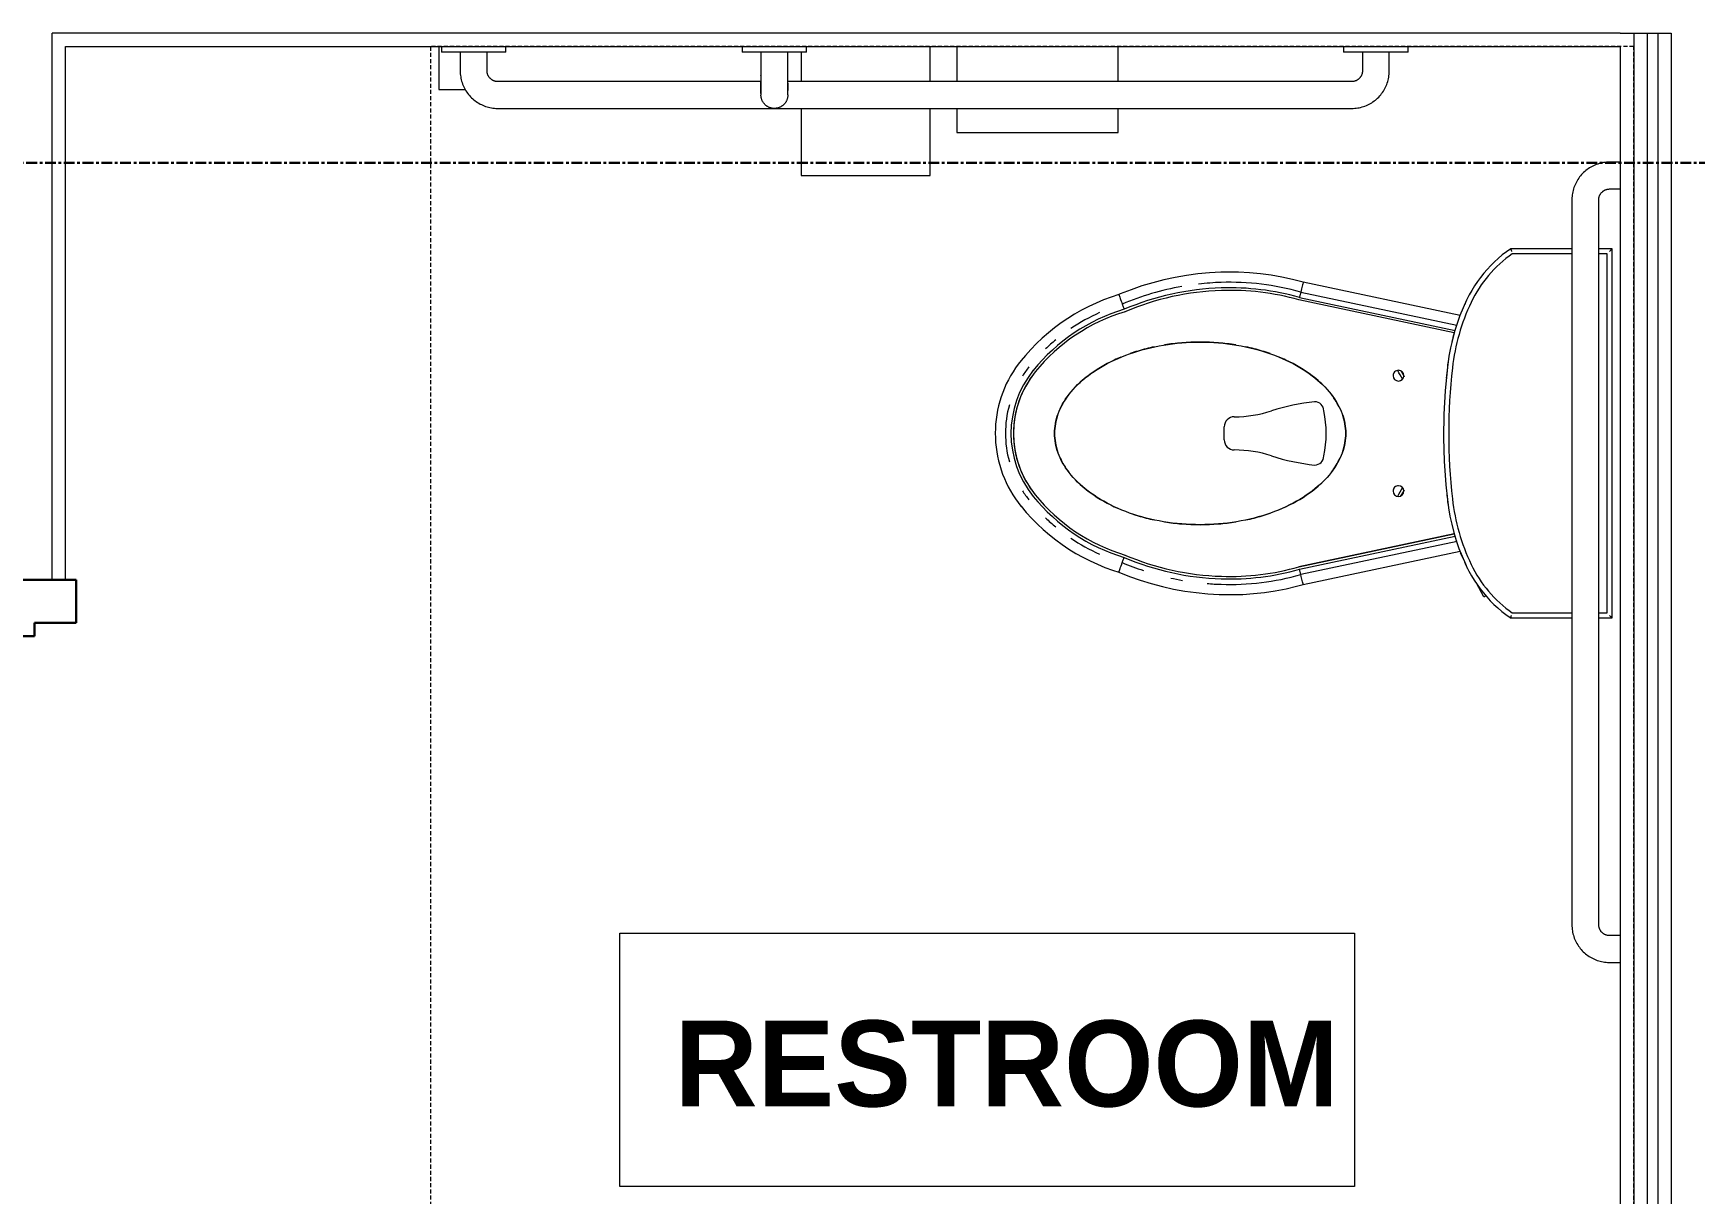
# Model space of a CAD drawing. Header units: inches. Extents: x -4058 to -1781, y 9814 to 12264.
# Drawn here: x -2995.1 to -2917.7, y 11487.2 to 11541.2 of the extents above; entities that cross this region are included whole.
import ezdxf

# ---------------------------------------------------------------- set-up
doc = ezdxf.new("R2010")
doc.units = ezdxf.units.IN
doc.header["$MEASUREMENT"] = 0
doc.linetypes.add('Grid Line 1_2_', pattern=[0.875, 0.5, -0.125, 0.125, -0.125])
doc.linetypes.add('Hidden', pattern=[0.28125, 0.1875, -0.09375])
for name, color, linetype, lineweight in [('0-1', 7, 'Continuous', 5), ('0-2', 7, 'Continuous', 9), ('A-AREA-IDEN', 2, 'Continuous', 9), ('A-DOOR-1', 7, 'Continuous', 9), ('A-DOOR-2', 10, 'Continuous', 30), ('A-DOOR-FRAM-2', 10, 'Continuous', 30), ('A-WALL-1', 7, 'Continuous', 9), ('A-WALL-2', 250, 'Continuous', 18), ('I-WALL-1', 7, 'Continuous', 9), ('P-SANR-FIXT-1', 7, 'Hidden', 9), ('P-SANR-FIXT-2', 7, 'Continuous', 9), ('Q-SPCQ-1', 7, 'Continuous', 9), ('S-GRID-1', 1, 'Grid Line 1_2_', 30)]:
    doc.layers.add(name, color=color, linetype=linetype, lineweight=lineweight)
doc.styles.add('Century Gothic_B', font='GOTHICB.TTF', dxfattribs={"height": 4})

# ---------------------------------------------------------------- blocks, each defined once
blk = doc.blocks.new('Plbg-Toilet Wall Mount FV-UH - _ALL_ADA-2016927-UNIT PLANS - 1ST FLOOR')
at = {"layer": 'P-SANR-FIXT-1'}
for p, q in [((-0.021, 0), (-18, 0)), ((-18, 0), (-18, -56)), ((42, 0), (-0.021, 0)), ((42, -56), (42, 0)), ((-18, -56), (42, -56))]:
    blk.add_line(p, q, dxfattribs=at)
at = {"layer": 'P-SANR-FIXT-2'}
for p, q in [((8.593, -1), (-8.593, -1)), ((-8.593, -1), (-8.593, -1.625)), ((8.593, -1), (-8.593, -1)), ((-8.593, -1), (-8.593, -1.625)), ((8.358, -1.235), (-8.358, -1.235)), ((-8.358, -1.235), (-8.358, -1.625)), ((-8.358, -1.235), (-8.358, -1.625)), ((8.358, -1.235), (-8.358, -1.235)), ((8.358, -1.625), (8.358, -1.235)), ((8.358, -1.625), (8.358, -1.235)), ((8.593, -1.625), (8.593, -1)), ((8.593, -1.625), (8.593, -1)), ((-8.593, -2.874), (-8.593, -5.725)), ((-8.593, -2.874), (-8.593, -5.725)), ((-8.358, -2.873), (-8.358, -5.651)), ((-8.358, -2.873), (-8.358, -5.651)), ((8.358, -5.651), (8.358, -2.875)), ((8.358, -5.651), (8.358, -2.875)), ((8.593, -5.725), (8.593, -2.875)), ((8.593, -5.725), (8.593, -2.875)), ((7.601, -6.982), (7.552, -6.889)), ((7.601, -6.982), (6.971, -7.317)), ((-5.483, -8.072), (-7.037, -15.381)), ((-6.576, -15.495), (-5.033, -8.233)), ((-6.328, -15.556), (-4.789, -8.316)), ((-4.676, -8.354), (-6.213, -15.584)), ((-4.676, -8.354), (-6.213, -15.584)), ((6.213, -15.584), (4.676, -8.354)), ((4.676, -8.354), (6.213, -15.584)), ((6.328, -15.556), (4.788, -8.31)), ((5.03, -8.22), (6.576, -15.495)), ((7.037, -15.381), (5.483, -8.071)), ((5.558, -8.043), (5.569, -8.063)), ((5.845, -7.916), (5.569, -8.063)), ((0, -19.057), (-0.307, -19.057)), ((0.307, -19.057), (0, -19.057))]:
    blk.add_line(p, q, dxfattribs=at)
at = {"layer": 'P-SANR-FIXT-2', "flags": 128}
for points in [[(-8.593, -5.725), (-8.452, -5.923), (-8.303, -6.115), (-8.147, -6.301), (-7.983, -6.48), (-7.812, -6.653), (-7.634, -6.819), (-7.45, -6.978), (-7.259, -7.129), (-7.063, -7.272), (-6.861, -7.407), (-6.654, -7.535), (-6.442, -7.654), (-6.226, -7.764), (-6.198, -7.777)], [(6.198, -7.777), (6.415, -7.668), (6.628, -7.55), (6.836, -7.424), (7.038, -7.289), (7.235, -7.147), (7.426, -6.997), (7.611, -6.839), (7.79, -6.674), (7.962, -6.502), (8.127, -6.323), (8.284, -6.138), (8.434, -5.947), (8.576, -5.75), (8.593, -5.725)], [(-6.198, -7.777), (-5.842, -7.939), (-5.479, -8.086), (-5.11, -8.219), (-4.737, -8.337), (-4.359, -8.44), (-3.977, -8.528), (-3.593, -8.6), (-3.205, -8.657), (-3.074, -8.673)], [(3.074, -8.673), (3.462, -8.621), (3.848, -8.554), (4.231, -8.471), (4.61, -8.373), (4.985, -8.26), (5.355, -8.133), (5.72, -7.99), (6.079, -7.833), (6.198, -7.777)], [(-3.074, -8.673), (-1.984, -8.774), (-0.89, -8.831), (0.205, -8.845), (1.299, -8.815), (2.392, -8.741), (3.074, -8.673)], [(-7.037, -15.381), (-7.164, -15.874), (-7.271, -16.371), (-7.359, -16.872), (-7.426, -17.377), (-7.473, -17.883), (-7.5, -18.391), (-7.506, -18.9), (-7.5, -19.218)], [(7.5, -19.218), (7.506, -18.709), (7.492, -18.2), (7.458, -17.693), (7.403, -17.187), (7.328, -16.684), (7.233, -16.184), (7.119, -15.688), (7.037, -15.381)], [(-7.5, -19.218), (-7.472, -19.752), (-7.423, -20.284), (-7.352, -20.814), (-7.26, -21.341), (-7.148, -21.864), (-7.014, -22.381), (-6.86, -22.893), (-6.685, -23.399), (-6.491, -23.897), (-6.461, -23.968)], [(6.461, -23.968), (6.659, -23.471), (6.836, -22.966), (6.993, -22.455), (7.13, -21.938), (7.245, -21.416), (7.34, -20.89), (7.414, -20.36), (7.466, -19.828), (7.497, -19.294), (7.5, -19.218)], [(-6.461, -23.968), (-6.344, -24.324), (-6.213, -24.676), (-6.068, -25.023), (-5.909, -25.363), (-5.737, -25.697), (-5.551, -26.023), (-5.353, -26.342), (-5.142, -26.652), (-4.918, -26.954), (-4.683, -27.247), (-4.436, -27.53), (-4.179, -27.803), (-3.91, -28.066), (-3.631, -28.317), (-3.394, -28.516)], [(3.394, -28.516), (3.681, -28.274), (3.958, -28.02), (4.225, -27.756), (4.481, -27.481), (4.725, -27.196), (4.959, -26.902), (5.18, -26.598), (5.389, -26.286), (5.585, -25.966), (5.768, -25.638), (5.938, -25.303), (6.095, -24.962), (6.237, -24.615), (6.366, -24.262), (6.461, -23.968)], [(-3.394, -28.516), (-3.224, -28.648), (-3.048, -28.774), (-2.868, -28.892), (-2.683, -29.003), (-2.494, -29.107), (-2.301, -29.203), (-2.104, -29.291), (-1.904, -29.371), (-1.701, -29.443), (-1.495, -29.507), (-1.287, -29.563), (-1.076, -29.61), (-0.864, -29.649), (-0.651, -29.679), (-0.436, -29.701), (-0.221, -29.714), (-0.005, -29.718), (0.21, -29.714), (0.426, -29.701), (0.64, -29.68), (0.854, -29.65), (1.066, -29.612), (1.276, -29.565), (1.485, -29.51), (1.691, -29.446), (1.894, -29.375), (2.095, -29.295), (2.292, -29.207), (2.485, -29.112), (2.674, -29.008), (2.859, -28.898), (3.04, -28.78), (3.215, -28.655), (3.386, -28.523), (3.394, -28.516)]]:
    blk.add_lwpolyline(points, dxfattribs=at)
at = {"layer": 'P-SANR-FIXT-2'}
for centre, radius, start, end in [((-3.577, -2.294), 6.077, 214.3684, 214.85483), ((-3.577, -2.294), 5.842, 215.07602, 244.44692), ((-3.577, -2.294), 5.842, 215.07602, 244.44692), ((3.577, -2.294), 5.842, 295.55308, 324.92398), ((3.577, -2.294), 5.842, 295.55308, 324.92398), ((3.577, -2.294), 6.077, 325.143, 325.6316), ((-1.975, 1.057), 9.556, 244.44692, 263.55308), ((-1.975, 1.057), 9.556, 244.44692, 263.55308), ((1.975, 1.057), 9.556, 276.44692, 295.55308), ((1.975, 1.057), 9.556, 276.44692, 295.55308), ((-3.577, -2.294), 6.077, 243.73309, 244.44692), ((-1.975, 1.057), 9.791, 244.44692, 245.72855), ((-1.975, 1.057), 9.791, 254, 256.48891), ((0, 18.533), 27.144, 263.55308, 276.44692), ((0, 18.533), 27.144, 263.55308, 276.44692), ((1.975, 1.057), 9.791, 286, 288.48891), ((1.975, 1.057), 9.791, 294.27145, 295.55308), ((3.577, -2.294), 6.077, 295.55308, 296.26691), ((-1.975, 1.057), 9.791, 262.27145, 263.55308), ((0, 18.533), 27.379, 263.55308, 264.63067), ((0, 18.533), 27.379, 275.63022, 276.44692), ((1.975, 1.057), 9.791, 276.44692, 277.72855), ((-2.685, -10.95), 0.25, 90, 180), ((-2.685, -10.95), 0.25, 0, 90), ((2.685, -10.95), 0.25, 90, 180), ((2.685, -10.95), 0.25, 0, 90), ((-2.685, -10.95), 0.25, 180, 270), ((-2.685, -10.95), 0.25, 270, 0), ((2.685, -10.95), 0.25, 180, 270), ((2.685, -10.95), 0.25, 270, 360), ((-1.051, -14.85), 0.422, 90, 180), ((0, -19.079), 4.768, 77.26144, 102.73856), ((1.051, -14.85), 0.422, 0, 90), ((8.312, -13.822), 9.84, 186, 198), ((-8.312, -13.822), 9.84, 342, 354), ((5.213, -18.806), 12.245, 164.3129, 181.85622), ((5.213, -18.806), 11.989, 164.27371, 181.85622), ((5.213, -18.806), 11.871, 164.25519, 181.85622), ((5.213, -18.806), 11.871, 164.25519, 181.85622), ((-5.213, -18.806), 11.871, 358.14378, 15.74481), ((-5.213, -18.806), 11.871, 358.14378, 15.74481), ((-5.213, -18.806), 11.989, 358.14378, 15.72629), ((-5.213, -18.806), 12.245, 358.14378, 15.6871), ((-6.366, -18.591), 5.593, 0, 18), ((6.366, -18.591), 5.593, 162, 180), ((5.862, -18.785), 12.895, 181.85622, 186.53555), ((5.862, -18.785), 12.639, 181.85622, 202.97954), ((5.862, -18.785), 12.521, 181.85622, 203.00894), ((5.862, -18.785), 12.521, 181.85622, 203.00894), ((-0.307, -18.591), 0.466, 180, 270), ((0.307, -18.591), 0.466, 270, 360), ((-5.862, -18.785), 12.521, 336.99106, 358.14378), ((-5.862, -18.785), 12.521, 336.99106, 358.14378), ((-5.862, -18.785), 12.639, 337.02046, 358.14378), ((-5.862, -18.785), 12.895, 355.23386, 358.14378), ((5.862, -18.785), 12.895, 190.01373, 202.91792), ((-5.862, -18.785), 12.895, 347.61293, 350.10977), ((-5.862, -18.785), 12.895, 337.08208, 341.76142), ((2.517, -21.221), 8.659, 196.76557, 230.98298), ((2.517, -21.221), 8.54, 196.72255, 230.98298), ((2.517, -21.221), 8.54, 196.72255, 230.98298), ((-2.517, -21.221), 8.54, 309.01702, 343.27745), ((-2.517, -21.221), 8.54, 309.01702, 343.27745), ((-2.517, -21.221), 8.659, 309.01702, 343.23443), ((2.517, -21.221), 8.915, 204.10785, 213.91904), ((-2.517, -21.221), 8.915, 326.08096, 335.89215), ((2.517, -21.221), 8.915, 219.60702, 223.64062), ((-2.517, -21.221), 8.915, 316.35938, 320.39298), ((0, -24.327), 4.917, 230.98298, 237.11894), ((0, -24.327), 4.661, 230.98298, 309.01702), ((0.015, -24.308), 4.567, 230.98298, 269.80683), ((0, -24.327), 4.543, 230.98298, 309.01702), ((-0.015, -24.308), 4.567, 270.19317, 309.01702), ((0, -24.327), 4.917, 302.88106, 309.01702), ((0, -24.327), 4.917, 254.39319, 285.60681)]:
    blk.add_arc(centre, radius, start, end, dxfattribs=at)
for points, knots in [([(-8.593, -1), (-8.593, -1), (-8.591, -1.002), (-8.584, -1.009), (-8.577, -1.016), (-8.57, -1.023), (-8.563, -1.03), (-8.556, -1.037), (-8.546, -1.047), (-8.535, -1.058), (-8.526, -1.068), (-8.516, -1.077), (-8.499, -1.095), (-8.483, -1.111), (-8.472, -1.121)], [0, 0, 0, 0, 0.166667, 0.25, 0.333333, 0.416667, 0.458333, 0.5, 0.583333, 0.666667, 0.708333, 0.75, 0.833333, 1, 1, 1, 1]), ([(8.472, -1.121), (8.483, -1.11), (8.499, -1.095), (8.519, -1.075), (8.53, -1.063), (8.539, -1.054), (8.548, -1.045), (8.556, -1.037), (8.563, -1.03), (8.57, -1.023), (8.577, -1.016), (8.584, -1.009), (8.591, -1.002), (8.593, -1), (8.593, -1)], [-1, -1, -1, -1, -0.833333, -0.75, -0.666667, -0.625, -0.583333, -0.5, -0.458333, -0.416667, -0.333333, -0.25, -0.166667, 0, 0, 0, 0]), ([(-8.593, -5.725), (-8.593, -5.725), (-8.587, -5.723), (-8.567, -5.717), (-8.549, -5.711), (-8.533, -5.706), (-8.521, -5.702), (-8.502, -5.696), (-8.485, -5.691), (-8.472, -5.687)], [0, 0, 0, 0, 0.285714, 0.428571, 0.571429, 0.678571, 0.732143, 0.785714, 1, 1, 1, 1]), ([(8.593, -5.725), (8.593, -5.725), (8.59, -5.724), (8.573, -5.719), (8.547, -5.71), (8.524, -5.703), (8.499, -5.695), (8.481, -5.69), (8.472, -5.687)], [-1, -1, -1, -1, -0.857143, -0.571429, -0.428571, -0.285714, -0.142857, 0, 0, 0, 0]), ([(-2.068, -14.288), (-2.282, -14.482), (-2.775, -15.02), (-3.257, -15.821), (-3.507, -16.391), (-3.551, -16.496)], [-2.5925993, -2.5925993, -2.5925993, -2.5925993, -2.4166097, -2.1749488, -2.1212008, -2.1212008, -2.1212008, -2.1212008]), ([(3.551, -16.496), (3.507, -16.391), (3.257, -15.821), (2.775, -15.02), (2.282, -14.482), (2.068, -14.288)], [-4.1619845, -4.1619845, -4.1619845, -4.1619845, -4.1082365, -3.8665756, -3.690586, -3.690586, -3.690586, -3.690586]), ([(-6.576, -15.495), (-6.569, -15.496), (-6.545, -15.502), (-6.491, -15.516), (-6.442, -15.528), (-6.386, -15.542), (-6.347, -15.551), (-6.328, -15.556)], [0, 0, 0, 0, 0.333333, 0.5, 0.666667, 0.833333, 1, 1, 1, 1]), ([(6.576, -15.495), (6.569, -15.496), (6.545, -15.502), (6.491, -15.516), (6.442, -15.528), (6.386, -15.542), (6.347, -15.551), (6.328, -15.556)], [-1, -1, -1, -1, -0.666667, -0.5, -0.333333, -0.166667, 0, 0, 0, 0]), ([(-3.712, -16.919), (-3.798, -17.162), (-3.911, -17.534), (-4.001, -17.921), (-4.028, -18.048)], [-2.0511799, -2.0511799, -2.0511799, -2.0511799, -1.9332878, -1.8767298, -1.8767298, -1.8767298, -1.8767298]), ([(4.028, -18.048), (4.001, -17.921), (3.911, -17.534), (3.798, -17.162), (3.712, -16.919)], [-4.4064555, -4.4064555, -4.4064555, -4.4064555, -4.3498975, -4.2320054, -4.2320054, -4.2320054, -4.2320054]), ([(-4.118, -18.526), (-4.16, -18.789), (-4.262, -19.619), (-4.262, -20.744), (-4.16, -21.574), (-4.118, -21.837)], [-1.8063853, -1.8063853, -1.8063853, -1.8063853, -1.6916268, -1.4499658, -1.3352074, -1.3352074, -1.3352074, -1.3352074]), ([(4.118, -21.837), (4.16, -21.574), (4.262, -20.744), (4.262, -19.619), (4.16, -18.789), (4.118, -18.526)], [-4.9479779, -4.9479779, -4.9479779, -4.9479779, -4.8332195, -4.5915585, -4.4768, -4.4768, -4.4768, -4.4768]), ([(-4.028, -22.315), (-4.001, -22.442), (-3.911, -22.829), (-3.798, -23.201), (-3.712, -23.443)], [-1.2648629, -1.2648629, -1.2648629, -1.2648629, -1.2083049, -1.0904127, -1.0904127, -1.0904127, -1.0904127]), ([(3.712, -23.443), (3.798, -23.201), (3.911, -22.829), (4.001, -22.442), (4.028, -22.315)], [-5.1927726, -5.1927726, -5.1927726, -5.1927726, -5.0748804, -5.0183224, -5.0183224, -5.0183224, -5.0183224]), ([(-6.015, -23.806), (-6.008, -23.804), (-5.977, -23.792), (-5.902, -23.765), (-5.831, -23.739), (-5.793, -23.726), (-5.774, -23.719)], [-1, -1, -1, -1, -0.666667, -0.333333, -0.166667, 0, 0, 0, 0]), ([(-3.551, -23.866), (-3.507, -23.972), (-3.257, -24.541), (-2.775, -25.342), (-2.282, -25.88), (-2.068, -26.075)], [-1.0203919, -1.0203919, -1.0203919, -1.0203919, -0.9666439, -0.7249829, -0.5489933, -0.5489933, -0.5489933, -0.5489933]), ([(2.068, -26.075), (2.282, -25.88), (2.775, -25.342), (3.257, -24.541), (3.507, -23.972), (3.551, -23.866)], [-5.734192, -5.734192, -5.734192, -5.734192, -5.5582024, -5.3165414, -5.2627935, -5.2627935, -5.2627935, -5.2627935]), ([(6.015, -23.806), (6.008, -23.804), (5.977, -23.792), (5.902, -23.765), (5.831, -23.739), (5.793, -23.726), (5.774, -23.719)], [-1, -1, -1, -1, -0.666667, -0.333333, -0.166667, 0, 0, 0, 0])]:
    blk.add_open_spline(points, degree=3, knots=knots, dxfattribs=at)
for points in [[(-2.511, -10.753), (-2.651, -10.825), (-2.789, -10.903), (-2.925, -10.986)], [(-2.913, -10.833), (-2.822, -10.779), (-2.73, -10.727), (-2.637, -10.678)], [(2.925, -10.986), (2.789, -10.903), (2.651, -10.825), (2.51, -10.753)], [(2.913, -10.832), (2.82, -10.778), (2.726, -10.725), (2.631, -10.675)], [(0, -26.958), (-0.304, -26.958), (-0.912, -26.851), (-1.834, -26.341), (-2.708, -25.454), (-3.449, -24.222), (-3.983, -22.72), (-4.262, -21.047), (-4.262, -19.316), (-3.983, -17.643), (-3.449, -16.141), (-2.708, -14.909), (-1.834, -14.022), (-0.912, -13.511), (-0.304, -13.404), (0, -13.404)], [(-1.149, -13.667), (-1.369, -13.77), (-1.59, -13.903), (-1.806, -14.069)], [(0, -13.404), (-0.295, -13.404), (-0.59, -13.455), (-0.887, -13.56)], [(0.887, -13.56), (0.59, -13.455), (0.295, -13.404), (0, -13.404)], [(0, -13.404), (0.304, -13.404), (0.912, -13.511), (1.834, -14.022), (2.708, -14.909), (3.449, -16.141), (3.983, -17.643), (4.262, -19.316), (4.262, -21.047), (3.983, -22.72), (3.449, -24.222), (2.708, -25.454), (1.834, -26.341), (0.912, -26.851), (0.304, -26.958), (0, -26.958)], [(1.806, -14.069), (1.59, -13.903), (1.369, -13.77), (1.149, -13.667)], [(-7.037, -15.381), (-7.038, -15.381), (-7.037, -15.381), (-7.034, -15.382)], [(-7.034, -15.382), (-6.99, -15.393), (-6.87, -15.422), (-6.685, -15.468), (-6.576, -15.495)], [(7.034, -15.382), (6.99, -15.393), (6.87, -15.422), (6.685, -15.468), (6.576, -15.495)], [(7.037, -15.381), (7.038, -15.381), (7.037, -15.381), (7.034, -15.382)], [(-6.461, -23.967), (-6.462, -23.968), (-6.461, -23.967), (-6.458, -23.966)], [(-6.458, -23.966), (-6.416, -23.951), (-6.299, -23.909), (-6.12, -23.844), (-6.015, -23.806)], [(6.458, -23.966), (6.416, -23.951), (6.299, -23.909), (6.12, -23.844), (6.015, -23.806)], [(6.461, -23.967), (6.462, -23.968), (6.461, -23.967), (6.458, -23.966)], [(-1.806, -26.294), (-1.59, -26.46), (-1.369, -26.593), (-1.149, -26.696)], [(1.149, -26.696), (1.369, -26.593), (1.59, -26.46), (1.806, -26.294)], [(-0.887, -26.803), (-0.59, -26.908), (-0.295, -26.958), (0, -26.958)], [(0, -26.958), (0.295, -26.958), (0.59, -26.908), (0.887, -26.803)]]:
    blk.add_open_spline(points, degree=3, dxfattribs=at)
blk = doc.blocks.new('Seqm-Toilet Paper Disp-UH-3D - Seqm-Toilet Paper Disp-UH-3D-2016928-UNIT PLANS - 1ST FLOOR')
at = {"layer": 'Q-SPCQ-1'}
for p, q in [((3, 6), (-3, 6)), ((-3, 6), (-3, 2.875)), ((3, 2.875), (3, 6)), ((-3, 1.625), (-3, 0)), ((3, 0.25), (3, 1.625))]:
    blk.add_line(p, q, dxfattribs=at)
blk = doc.blocks.new('Seqm-Sanitary Napkin Disp-UH-3D - Seqm-Sanitary Napkin Disp-UH-3D-2016929-UNIT PLANS - 1ST FLOOR')
at = {"layer": 'Q-SPCQ-1'}
for p, q in [((3.75, 4), (-3.75, 4)), ((-3.75, 4), (-3.75, 2.875)), ((3.75, 2.875), (3.75, 4)), ((-3.75, 1.625), (-3.75, 0)), ((3.75, 0), (3.75, 1.625))]:
    blk.add_line(p, q, dxfattribs=at)
blk = doc.blocks.new('Seqm-Seat Cover Disp-UH-3D - Seqm-Seat Cover Disp-UH-3D-2016930-UNIT PLANS - 1ST FLOOR')
at = {"layer": 'Q-SPCQ-1'}
for p, q in [((7.875, 2), (6.641, 2)), ((7.875, 0), (7.875, 2))]:
    blk.add_line(p, q, dxfattribs=at)
blk = doc.blocks.new('Seqm-Grab Bar - 42_-2016931-UNIT PLANS - 1ST FLOOR')
at = {"layer": 'Q-SPCQ-1'}
for p, q in [((-2976.074, 11540.602), (-2976.074, 11540.352)), ((-2973.074, 11540.352), (-2973.074, 11540.602)), ((-2934.074, 11540.602), (-2934.074, 11540.352)), ((-2931.074, 11540.352), (-2931.074, 11540.602)), ((-2974.574, 11540.352), (-2976.074, 11540.352)), ((-2975.199, 11540.352), (-2975.199, 11539.477)), ((-2973.074, 11540.352), (-2974.574, 11540.352)), ((-2973.949, 11539.477), (-2973.949, 11540.352)), ((-2932.574, 11540.352), (-2934.074, 11540.352)), ((-2933.199, 11540.352), (-2933.199, 11539.477)), ((-2931.074, 11540.352), (-2932.574, 11540.352)), ((-2931.949, 11539.477), (-2931.949, 11540.352)), ((-2961.198, 11538.977), (-2973.449, 11538.977)), ((-2933.699, 11538.977), (-2959.95, 11538.977)), ((-2973.449, 11537.727), (-2933.699, 11537.727))]:
    blk.add_line(p, q, dxfattribs=at)
at = {"layer": 'Q-SPCQ-1', "flags": 128}
for points in [[(-2975.199, 11539.477), (-2975.197, 11539.407), (-2975.193, 11539.337), (-2975.186, 11539.267), (-2975.176, 11539.198), (-2975.164, 11539.129), (-2975.149, 11539.061), (-2975.131, 11538.993), (-2975.11, 11538.926), (-2975.087, 11538.86), (-2975.061, 11538.795), (-2975.032, 11538.732), (-2975.001, 11538.669), (-2974.967, 11538.607), (-2974.931, 11538.547), (-2974.893, 11538.489), (-2974.852, 11538.432), (-2974.809, 11538.377), (-2974.764, 11538.323), (-2974.717, 11538.271), (-2974.668, 11538.222), (-2974.617, 11538.174), (-2974.564, 11538.128), (-2974.509, 11538.085), (-2974.452, 11538.043), (-2974.394, 11538.004), (-2974.335, 11537.968), (-2974.274, 11537.933), (-2974.211, 11537.902), (-2974.148, 11537.872), (-2974.083, 11537.846), (-2974.017, 11537.822), (-2973.95, 11537.8), (-2973.883, 11537.782), (-2973.815, 11537.766), (-2973.746, 11537.752), (-2973.677, 11537.742), (-2973.607, 11537.734), (-2973.538, 11537.729), (-2973.468, 11537.727), (-2973.449, 11537.727)], [(-2973.449, 11538.977), (-2973.469, 11538.977), (-2973.489, 11538.978), (-2973.509, 11538.98), (-2973.528, 11538.983), (-2973.548, 11538.987), (-2973.568, 11538.991), (-2973.587, 11538.996), (-2973.606, 11539.002), (-2973.625, 11539.009), (-2973.643, 11539.016), (-2973.662, 11539.025), (-2973.68, 11539.033), (-2973.697, 11539.043), (-2973.714, 11539.053), (-2973.731, 11539.064), (-2973.747, 11539.076), (-2973.763, 11539.088), (-2973.778, 11539.101), (-2973.793, 11539.114), (-2973.807, 11539.129), (-2973.821, 11539.143), (-2973.834, 11539.158), (-2973.847, 11539.174), (-2973.858, 11539.19), (-2973.869, 11539.207), (-2973.88, 11539.224), (-2973.89, 11539.241), (-2973.899, 11539.259), (-2973.907, 11539.277), (-2973.915, 11539.296), (-2973.922, 11539.314), (-2973.928, 11539.334), (-2973.933, 11539.353), (-2973.938, 11539.372), (-2973.941, 11539.392), (-2973.944, 11539.412), (-2973.947, 11539.432), (-2973.948, 11539.452), (-2973.949, 11539.471), (-2973.949, 11539.477)], [(-2933.699, 11537.727), (-2933.629, 11537.728), (-2933.559, 11537.732), (-2933.489, 11537.739), (-2933.42, 11537.749), (-2933.351, 11537.762), (-2933.283, 11537.777), (-2933.215, 11537.795), (-2933.148, 11537.816), (-2933.082, 11537.839), (-2933.017, 11537.865), (-2932.953, 11537.894), (-2932.891, 11537.925), (-2932.829, 11537.958), (-2932.769, 11537.994), (-2932.711, 11538.033), (-2932.654, 11538.073), (-2932.598, 11538.116), (-2932.545, 11538.161), (-2932.493, 11538.208), (-2932.443, 11538.258), (-2932.396, 11538.309), (-2932.35, 11538.362), (-2932.306, 11538.417), (-2932.265, 11538.473), (-2932.226, 11538.531), (-2932.19, 11538.591), (-2932.155, 11538.652), (-2932.124, 11538.714), (-2932.094, 11538.778), (-2932.068, 11538.843), (-2932.044, 11538.909), (-2932.022, 11538.975), (-2932.003, 11539.043), (-2931.987, 11539.111), (-2931.974, 11539.179), (-2931.964, 11539.249), (-2931.956, 11539.318), (-2931.951, 11539.388), (-2931.949, 11539.458), (-2931.949, 11539.477)], [(-2933.199, 11539.477), (-2933.199, 11539.457), (-2933.2, 11539.437), (-2933.202, 11539.417), (-2933.205, 11539.397), (-2933.209, 11539.378), (-2933.213, 11539.358), (-2933.218, 11539.339), (-2933.224, 11539.32), (-2933.231, 11539.301), (-2933.238, 11539.282), (-2933.246, 11539.264), (-2933.255, 11539.246), (-2933.265, 11539.228), (-2933.275, 11539.211), (-2933.286, 11539.195), (-2933.298, 11539.178), (-2933.31, 11539.162), (-2933.323, 11539.147), (-2933.336, 11539.132), (-2933.35, 11539.118), (-2933.365, 11539.105), (-2933.38, 11539.092), (-2933.396, 11539.079), (-2933.412, 11539.067), (-2933.429, 11539.056), (-2933.446, 11539.046), (-2933.463, 11539.036), (-2933.481, 11539.027), (-2933.499, 11539.018), (-2933.518, 11539.011), (-2933.536, 11539.004), (-2933.555, 11538.998), (-2933.575, 11538.993), (-2933.594, 11538.988), (-2933.614, 11538.984), (-2933.634, 11538.981), (-2933.653, 11538.979), (-2933.673, 11538.978), (-2933.693, 11538.977), (-2933.699, 11538.977)]]:
    blk.add_lwpolyline(points, dxfattribs=at)
blk = doc.blocks.new('Seqm-Grab Bar - 18_-2016940-UNIT PLANS - 1ST FLOOR')
at = {"layer": 'Q-SPCQ-1'}
for p, q in [((-2962.074, 11540.602), (-2962.074, 11540.352)), ((-2962.074, 11540.602), (-2960.574, 11540.602)), ((-2960.574, 11540.602), (-2959.074, 11540.602)), ((-2959.074, 11540.352), (-2959.074, 11540.602)), ((-2960.574, 11540.352), (-2962.074, 11540.352)), ((-2961.199, 11540.352), (-2961.199, 11539.477)), ((-2959.074, 11540.352), (-2960.574, 11540.352)), ((-2959.949, 11539.477), (-2959.949, 11540.352)), ((-2961.199, 11539.242), (-2961.199, 11539.253)), ((-2959.949, 11539.253), (-2959.949, 11539.253))]:
    blk.add_line(p, q, dxfattribs=at)
at = {"layer": 'Q-SPCQ-1', "flags": 128}
for points in [[(-2961.199, 11539.477), (-2961.199, 11539.432), (-2961.199, 11539.387), (-2961.199, 11539.342), (-2961.199, 11539.298), (-2961.199, 11539.253), (-2961.199, 11539.209), (-2961.199, 11539.166), (-2961.199, 11539.123), (-2961.199, 11539.081), (-2961.199, 11539.039), (-2961.199, 11538.998), (-2961.199, 11538.957), (-2961.199, 11538.918), (-2961.199, 11538.879), (-2961.199, 11538.842), (-2961.199, 11538.805), (-2961.199, 11538.77), (-2961.199, 11538.735), (-2961.199, 11538.702), (-2961.199, 11538.67), (-2961.199, 11538.639), (-2961.199, 11538.61), (-2961.199, 11538.582), (-2961.199, 11538.555), (-2961.199, 11538.53), (-2961.199, 11538.507), (-2961.199, 11538.485), (-2961.199, 11538.464), (-2961.199, 11538.445), (-2961.199, 11538.428), (-2961.199, 11538.413), (-2961.199, 11538.399), (-2961.199, 11538.387), (-2961.199, 11538.377), (-2961.199, 11538.368), (-2961.199, 11538.362), (-2961.199, 11538.357), (-2961.199, 11538.353), (-2961.199, 11538.352), (-2961.199, 11538.352)], [(-2961.199, 11538.425), (-2961.199, 11538.441), (-2961.199, 11538.459), (-2961.199, 11538.479), (-2961.199, 11538.501), (-2961.199, 11538.524), (-2961.199, 11538.548), (-2961.199, 11538.575), (-2961.199, 11538.602), (-2961.199, 11538.631), (-2961.199, 11538.661), (-2961.199, 11538.693), (-2961.199, 11538.726), (-2961.199, 11538.76), (-2961.199, 11538.795), (-2961.199, 11538.832), (-2961.199, 11538.869), (-2961.199, 11538.907), (-2961.199, 11538.947), (-2961.199, 11538.962)], [(-2959.949, 11538.352), (-2959.949, 11538.353), (-2959.949, 11538.355), (-2959.949, 11538.36), (-2959.949, 11538.366), (-2959.949, 11538.374), (-2959.949, 11538.384), (-2959.949, 11538.396), (-2959.949, 11538.409), (-2959.949, 11538.424), (-2959.949, 11538.441), (-2959.949, 11538.459), (-2959.949, 11538.479), (-2959.949, 11538.501), (-2959.949, 11538.524), (-2959.949, 11538.548), (-2959.949, 11538.575), (-2959.949, 11538.602), (-2959.949, 11538.631), (-2959.949, 11538.661), (-2959.949, 11538.693), (-2959.949, 11538.726), (-2959.949, 11538.76), (-2959.949, 11538.795), (-2959.949, 11538.832), (-2959.949, 11538.869), (-2959.949, 11538.907), (-2959.949, 11538.947), (-2959.949, 11538.987), (-2959.949, 11539.028), (-2959.949, 11539.069), (-2959.949, 11539.112), (-2959.949, 11539.154), (-2959.949, 11539.198), (-2959.949, 11539.242), (-2959.949, 11539.286), (-2959.949, 11539.33), (-2959.949, 11539.375), (-2959.949, 11539.42), (-2959.949, 11539.465), (-2959.949, 11539.477)], [(-2959.949, 11538.906), (-2959.949, 11538.879), (-2959.949, 11538.842), (-2959.949, 11538.805), (-2959.949, 11538.77), (-2959.949, 11538.735), (-2959.949, 11538.702), (-2959.949, 11538.67), (-2959.949, 11538.639), (-2959.949, 11538.61), (-2959.949, 11538.582), (-2959.949, 11538.555)], [(-2960.574, 11537.727), (-2960.599, 11537.727), (-2960.624, 11537.729), (-2960.649, 11537.731), (-2960.673, 11537.735), (-2960.698, 11537.739), (-2960.722, 11537.745), (-2960.746, 11537.751), (-2960.77, 11537.759), (-2960.794, 11537.767), (-2960.817, 11537.776), (-2960.84, 11537.786), (-2960.862, 11537.798), (-2960.884, 11537.81), (-2960.906, 11537.822), (-2960.927, 11537.836), (-2960.947, 11537.851), (-2960.967, 11537.866), (-2960.986, 11537.882), (-2961.004, 11537.899), (-2961.022, 11537.916), (-2961.039, 11537.935), (-2961.055, 11537.954), (-2961.071, 11537.973), (-2961.086, 11537.993), (-2961.1, 11538.014), (-2961.113, 11538.036), (-2961.125, 11538.057), (-2961.136, 11538.08), (-2961.147, 11538.102), (-2961.156, 11538.125), (-2961.165, 11538.149), (-2961.172, 11538.173), (-2961.179, 11538.197), (-2961.185, 11538.221), (-2961.19, 11538.246), (-2961.193, 11538.27), (-2961.196, 11538.295), (-2961.198, 11538.32), (-2961.199, 11538.345)], [(-2959.949, 11538.352), (-2959.949, 11538.327), (-2959.951, 11538.302), (-2959.953, 11538.277), (-2959.957, 11538.252), (-2959.961, 11538.228), (-2959.967, 11538.203), (-2959.973, 11538.179), (-2959.98, 11538.155), (-2959.989, 11538.132), (-2959.998, 11538.109), (-2960.008, 11538.086), (-2960.019, 11538.063), (-2960.031, 11538.041), (-2960.044, 11538.02), (-2960.058, 11537.999), (-2960.072, 11537.979), (-2960.088, 11537.959), (-2960.104, 11537.94), (-2960.121, 11537.921), (-2960.138, 11537.904), (-2960.157, 11537.886), (-2960.176, 11537.87), (-2960.195, 11537.855), (-2960.215, 11537.84), (-2960.236, 11537.826), (-2960.257, 11537.813), (-2960.279, 11537.801), (-2960.301, 11537.789), (-2960.324, 11537.779), (-2960.347, 11537.769), (-2960.371, 11537.761), (-2960.395, 11537.753), (-2960.419, 11537.746), (-2960.443, 11537.741), (-2960.468, 11537.736), (-2960.492, 11537.732), (-2960.517, 11537.729), (-2960.542, 11537.728), (-2960.567, 11537.727)]]:
    blk.add_lwpolyline(points, dxfattribs=at)
blk = doc.blocks.new('Seqm-Grab Bar - 36_-2016949-UNIT PLANS - 1ST FLOOR')
at = {"layer": 'Q-SPCQ-1'}
for p, q in [((-2921.199, 11535.227), (-2921.699, 11535.227)), ((-2921.699, 11533.977), (-2921.199, 11533.977)), ((-2923.449, 11533.477), (-2923.449, 11499.727)), ((-2922.199, 11499.727), (-2922.199, 11533.477)), ((-2921.199, 11499.227), (-2921.699, 11499.227)), ((-2921.699, 11497.977), (-2921.199, 11497.977))]:
    blk.add_line(p, q, dxfattribs=at)
at = {"layer": 'Q-SPCQ-1', "flags": 128}
for points in [[(-2921.699, 11535.227), (-2921.769, 11535.225), (-2921.839, 11535.221), (-2921.908, 11535.214), (-2921.978, 11535.205), (-2922.046, 11535.192), (-2922.115, 11535.177), (-2922.182, 11535.159), (-2922.249, 11535.138), (-2922.315, 11535.115), (-2922.38, 11535.089), (-2922.444, 11535.06), (-2922.507, 11535.029), (-2922.568, 11534.996), (-2922.628, 11534.96), (-2922.687, 11534.921), (-2922.744, 11534.881), (-2922.799, 11534.838), (-2922.853, 11534.793), (-2922.904, 11534.745), (-2922.954, 11534.696), (-2923.002, 11534.645), (-2923.048, 11534.592), (-2923.091, 11534.537), (-2923.132, 11534.481), (-2923.171, 11534.422), (-2923.208, 11534.363), (-2923.242, 11534.302), (-2923.274, 11534.239), (-2923.303, 11534.176), (-2923.33, 11534.111), (-2923.354, 11534.045), (-2923.375, 11533.979), (-2923.394, 11533.911), (-2923.41, 11533.843), (-2923.423, 11533.774), (-2923.434, 11533.705), (-2923.442, 11533.636), (-2923.446, 11533.566), (-2923.449, 11533.496), (-2923.449, 11533.477)], [(-2922.199, 11533.477), (-2922.198, 11533.497), (-2922.197, 11533.517), (-2922.195, 11533.537), (-2922.192, 11533.557), (-2922.189, 11533.576), (-2922.184, 11533.596), (-2922.179, 11533.615), (-2922.173, 11533.634), (-2922.167, 11533.653), (-2922.159, 11533.672), (-2922.151, 11533.69), (-2922.142, 11533.708), (-2922.133, 11533.725), (-2922.122, 11533.742), (-2922.111, 11533.759), (-2922.1, 11533.775), (-2922.088, 11533.791), (-2922.075, 11533.807), (-2922.061, 11533.821), (-2922.047, 11533.836), (-2922.032, 11533.849), (-2922.017, 11533.862), (-2922.002, 11533.875), (-2921.985, 11533.886), (-2921.969, 11533.898), (-2921.952, 11533.908), (-2921.934, 11533.918), (-2921.917, 11533.927), (-2921.898, 11533.935), (-2921.88, 11533.943), (-2921.861, 11533.95), (-2921.842, 11533.956), (-2921.823, 11533.961), (-2921.803, 11533.966), (-2921.784, 11533.97), (-2921.764, 11533.973), (-2921.744, 11533.975), (-2921.724, 11533.976), (-2921.704, 11533.977), (-2921.699, 11533.977)], [(-2923.449, 11499.727), (-2923.447, 11499.657), (-2923.443, 11499.587), (-2923.436, 11499.517), (-2923.426, 11499.448), (-2923.414, 11499.379), (-2923.399, 11499.311), (-2923.381, 11499.243), (-2923.36, 11499.176), (-2923.337, 11499.11), (-2923.311, 11499.045), (-2923.282, 11498.982), (-2923.251, 11498.919), (-2923.217, 11498.857), (-2923.181, 11498.797), (-2923.143, 11498.739), (-2923.102, 11498.682), (-2923.059, 11498.627), (-2923.014, 11498.573), (-2922.967, 11498.521), (-2922.918, 11498.472), (-2922.867, 11498.424), (-2922.814, 11498.378), (-2922.759, 11498.335), (-2922.702, 11498.293), (-2922.644, 11498.254), (-2922.585, 11498.218), (-2922.524, 11498.183), (-2922.461, 11498.152), (-2922.398, 11498.122), (-2922.333, 11498.096), (-2922.267, 11498.072), (-2922.2, 11498.05), (-2922.133, 11498.032), (-2922.065, 11498.016), (-2921.996, 11498.002), (-2921.927, 11497.992), (-2921.857, 11497.984), (-2921.788, 11497.979), (-2921.718, 11497.977), (-2921.699, 11497.977)], [(-2921.699, 11499.227), (-2921.719, 11499.227), (-2921.739, 11499.228), (-2921.759, 11499.23), (-2921.778, 11499.233), (-2921.798, 11499.237), (-2921.818, 11499.241), (-2921.837, 11499.246), (-2921.856, 11499.252), (-2921.875, 11499.259), (-2921.893, 11499.266), (-2921.912, 11499.275), (-2921.93, 11499.283), (-2921.947, 11499.293), (-2921.964, 11499.303), (-2921.981, 11499.314), (-2921.997, 11499.326), (-2922.013, 11499.338), (-2922.028, 11499.351), (-2922.043, 11499.364), (-2922.057, 11499.379), (-2922.071, 11499.393), (-2922.084, 11499.408), (-2922.097, 11499.424), (-2922.108, 11499.44), (-2922.119, 11499.457), (-2922.13, 11499.474), (-2922.14, 11499.491), (-2922.149, 11499.509), (-2922.157, 11499.527), (-2922.165, 11499.546), (-2922.172, 11499.564), (-2922.178, 11499.584), (-2922.183, 11499.603), (-2922.188, 11499.622), (-2922.191, 11499.642), (-2922.194, 11499.662), (-2922.197, 11499.682), (-2922.198, 11499.702), (-2922.199, 11499.721), (-2922.199, 11499.727)]]:
    blk.add_lwpolyline(points, dxfattribs=at)
blk = doc.blocks.new('HOLLOW METAL - HM - WOOD LEAF - 3-0 x 7-0-2191989-UNIT PLANS - 1ST FLOOR')
at = {"layer": 'A-DOOR-1'}
blk.add_arc((18, -3.125), 36, 180, 270, dxfattribs=at)
at = {"layer": 'A-DOOR-2'}
for p, q in [((16.25, -3.125), (18, -3.125)), ((16.25, -39.125), (16.25, -3.125)), ((18, -3.125), (18, -39.125)), ((18, -39.125), (16.25, -39.125))]:
    blk.add_line(p, q, dxfattribs=at)
at = {"layer": 'A-DOOR-FRAM-2'}
for p, q in [((-20, 2.625), (-18, 2.625)), ((-20, -3.125), (-20, 2.625)), ((-18, 2.625), (-18, 0.6875)), ((18, 2.625), (20, 2.625)), ((18, 0.6875), (18, 2.625)), ((20, 2.625), (20, -3.125)), ((-18, 0.6875), (-17.375, 0.6875)), ((-17.375, 0.6875), (-17.375, -1.1875)), ((17.375, 0.6875), (18, 0.6875)), ((17.375, -1.1875), (17.375, 0.6875)), ((-18, -1.1875), (-18, -3.125)), ((-17.375, -1.1875), (-18, -1.1875)), ((18, -1.1875), (17.375, -1.1875)), ((18, -3.125), (18, -1.1875)), ((-18, -3.125), (-20, -3.125)), ((20, -3.125), (18, -3.125))]:
    blk.add_line(p, q, dxfattribs=at)
blk = doc.blocks.new('CTR - 1st Phase - Common Walls_rvt-1-UNIT PLANS - 1ST FLOOR')
at = {"layer": 'A-WALL-1'}
for p, q in [((-2993.574, 11540.602), (-2962.074, 11540.602)), ((-2993.574, 11515.789), (-2993.574, 11540.602)), ((-2959.074, 11540.602), (-2921.199, 11540.602))]:
    blk.add_line(p, q, dxfattribs=at)
at = {"layer": 'A-WALL-2'}
for p, q in [((-2921.199, 11541.227), (-2994.199, 11541.227)), ((-2994.199, 11540.602), (-2994.199, 11541.227)), ((-2921.199, 11541.227), (-2920.574, 11541.227)), ((-2920.574, 11541.227), (-2920.574, 11449.352)), ((-2920.574, 11541.227), (-2919.949, 11541.227)), ((-2919.949, 11541.227), (-2919.949, 11449.352)), ((-2919.949, 11541.227), (-2919.449, 11541.227)), ((-2919.449, 11541.227), (-2919.449, 11449.352)), ((-2919.449, 11541.227), (-2918.824, 11541.227)), ((-2918.824, 11541.227), (-2918.824, 11449.352)), ((-2994.199, 11515.789), (-2994.199, 11540.602))]:
    blk.add_line(p, q, dxfattribs=at)
at = {"layer": 'I-WALL-1'}
blk.add_line((-2921.199, 11540.602), (-2921.199, 11477.602), dxfattribs=at)
at = {"layer": '0-2'}
for name, p, rotation in [('Plbg-Toilet Wall Mount FV-UH - _ALL_ADA-2016927-UNIT PLANS - 1ST FLOOR', (-2920.574, 11522.602), 269.9999999999984), ('Seqm-Seat Cover Disp-UH-3D - Seqm-Seat Cover Disp-UH-3D-2016930-UNIT PLANS - 1ST FLOOR', (-2968.324, 11540.602), 180), ('Seqm-Toilet Paper Disp-UH-3D - Seqm-Toilet Paper Disp-UH-3D-2016928-UNIT PLANS - 1ST FLOOR', (-2956.324, 11540.602), 180), ('Seqm-Sanitary Napkin Disp-UH-3D - Seqm-Sanitary Napkin Disp-UH-3D-2016929-UNIT PLANS - 1ST FLOOR', (-2948.324, 11540.602), 180), ('HOLLOW METAL - HM - WOOD LEAF - 3-0 x 7-0-2191989-UNIT PLANS - 1ST FLOOR', (-2995.699, 11495.789), 269.9999999999991)]:
    blk.add_blockref(name, p, dxfattribs=dict(at, rotation=rotation))
for name in ['Seqm-Grab Bar - 42_-2016931-UNIT PLANS - 1ST FLOOR', 'Seqm-Grab Bar - 18_-2016940-UNIT PLANS - 1ST FLOOR', 'Seqm-Grab Bar - 36_-2016949-UNIT PLANS - 1ST FLOOR']:
    blk.add_blockref(name, (0, 0), dxfattribs=at)
blk = doc.blocks.new('CTR - 1st Phase - Structure_rvt-1-UNIT PLANS - 1ST FLOOR')
at = {"layer": 'S-GRID-1'}
blk.add_line((-1781.273, 11535.189), (-4041.78, 11535.189), dxfattribs=at)

msp = doc.modelspace()

# ---------------------------------------------------------------- linework, layer by layer
at = {"layer": 'A-AREA-IDEN', "flags": 128}
msp.add_lwpolyline([(-2967.775, 11499.332), (-2933.565, 11499.332), (-2933.565, 11487.547), (-2967.775, 11487.547)], close=True, dxfattribs=at)

# ---------------------------------------------------------------- block references
at = {"layer": '0-1'}
for name in ['CTR - 1st Phase - Structure_rvt-1-UNIT PLANS - 1ST FLOOR', 'CTR - 1st Phase - Common Walls_rvt-1-UNIT PLANS - 1ST FLOOR']:
    msp.add_blockref(name, (0, 0), dxfattribs=at)

# ---------------------------------------------------------------- texts
at = {"layer": 'A-AREA-IDEN', "insert": (-2965.215, 11495.272), "char_height": 4, "width": 35.148, "attachment_point": 1, "style": 'Century Gothic_B'}
msp.add_mtext('RESTROOM', dxfattribs=at)

doc.saveas('drawing.dxf')
